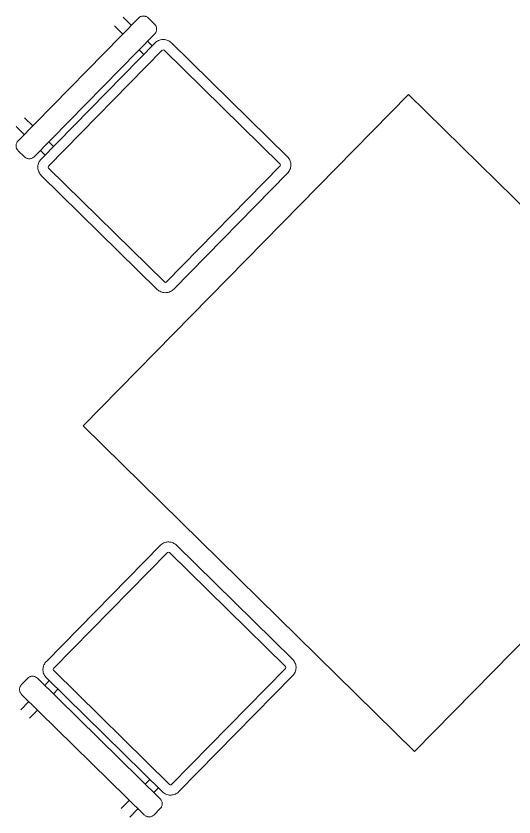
# Model space of a CAD drawing. Header units: millimetres. Extents: x 0 to 11.7, y 0 to 17.
# Drawn here: x 2.152 to 3.224, y 5.267 to 6.991 of the extents above; entities that cross this region are included whole.
import ezdxf

# ---------------------------------------------------------------- set-up
doc = ezdxf.new("R2010")
doc.units = ezdxf.units.MM
doc.layers.add('_mobiliario', color=7, linetype='Continuous', lineweight=5, true_color=0x9e9e9e)

msp = doc.modelspace()

# ---------------------------------------------------------------- linework, layer by layer
at = {"layer": '_mobiliario'}
for p, q in [((2.3823, 6.9888), (2.4001, 6.9713)), ((2.3818, 6.9527), (2.364, 6.9702)), ((2.4349, 6.9372), (2.445, 6.9273)), ((2.2215, 6.6681), (2.4667, 6.9179)), ((2.4267, 6.9087), (2.4166, 6.9186)), ((2.9968, 6.8226), (2.2963, 6.109)), ((3.7104, 6.1221), (2.9968, 6.8226)), ((2.1699, 6.7723), (2.1877, 6.7549)), ((2.1694, 6.7362), (2.1516, 6.7537)), ((2.2224, 6.7208), (2.2325, 6.7109)), ((2.2142, 6.6922), (2.2041, 6.7022)), ((2.4714, 6.4189), (2.2216, 6.664)), ((3.7104, 6.1221), (3.0099, 5.4085)), ((3.0099, 5.4085), (2.2963, 6.109)), ((2.7317, 5.5871), (2.4865, 5.3374)), ((2.4824, 5.3373), (2.2327, 5.5825)), ((2.2133, 5.5506), (2.2233, 5.5608)), ((2.2419, 5.5425), (2.232, 5.5323)), ((2.1618, 5.4981), (2.1792, 5.5159)), ((2.1979, 5.4976), (2.1804, 5.4798)), ((2.4298, 5.3382), (2.4397, 5.3483)), ((2.4584, 5.33), (2.4484, 5.3199)), ((2.3782, 5.2856), (2.3957, 5.3034)), ((2.4143, 5.2851), (2.3969, 5.2673))]:
    msp.add_line(p, q, dxfattribs=at)
for points in [[(2.1561, 6.7227), (2.4154, 6.9869), (2.4165, 6.9879), (2.4176, 6.9887), (2.4187, 6.9895), (2.42, 6.9901), (2.4212, 6.9906), (2.4226, 6.991), (2.4239, 6.9913), (2.4253, 6.9914), (2.4267, 6.9914), (2.4281, 6.9913), (2.4294, 6.9911), (2.4308, 6.9907), (2.4321, 6.9902), (2.4333, 6.9896), (2.4345, 6.9889), (2.4356, 6.9881), (2.4367, 6.9871), (2.45, 6.9741), (2.4509, 6.973), (2.4518, 6.9719), (2.4525, 6.9708), (2.4531, 6.9695), (2.4536, 6.9683), (2.454, 6.9669), (2.4543, 6.9656), (2.4544, 6.9642), (2.4545, 6.9628), (2.4543, 6.9614), (2.4541, 6.9601), (2.4537, 6.9587), (2.4532, 6.9574), (2.4526, 6.9562), (2.4519, 6.955), (2.4511, 6.9539), (2.4502, 6.9528), (2.1908, 6.6886), (2.1898, 6.6877), (2.1887, 6.6868), (2.1875, 6.6861), (2.1863, 6.6855), (2.185, 6.6849), (2.1837, 6.6846), (2.1823, 6.6843), (2.1809, 6.6841), (2.1795, 6.6841), (2.1782, 6.6842), (2.1768, 6.6845), (2.1755, 6.6849), (2.1742, 6.6853), (2.1729, 6.686), (2.1717, 6.6867), (2.1706, 6.6875), (2.1696, 6.6884), (2.1563, 6.7015), (2.1553, 6.7025), (2.1545, 6.7036), (2.1537, 6.7048), (2.1531, 6.706), (2.1526, 6.7073), (2.1522, 6.7086), (2.1519, 6.71), (2.1518, 6.7114), (2.1518, 6.7127), (2.1519, 6.7141), (2.1521, 6.7155), (2.1525, 6.7168), (2.153, 6.7181), (2.1536, 6.7194), (2.1543, 6.7206), (2.1552, 6.7217), (2.1561, 6.7227)], [(2.2058, 6.6836), (2.451, 6.9334), (2.4527, 6.935), (2.4545, 6.9364), (2.4564, 6.9376), (2.4585, 6.9387), (2.4606, 6.9395), (2.4628, 6.9402), (2.4651, 6.9406), (2.4674, 6.9408), (2.4697, 6.9409), (2.472, 6.9407), (2.4743, 6.9403), (2.4765, 6.9397), (2.4787, 6.9388), (2.4808, 6.9378), (2.4827, 6.9366), (2.4846, 6.9353), (2.4863, 6.9337), (2.7361, 6.6885), (2.7377, 6.6869), (2.7391, 6.685), (2.7403, 6.6831), (2.7413, 6.681), (2.7422, 6.6789), (2.7429, 6.6767), (2.7433, 6.6744), (2.7435, 6.6721), (2.7436, 6.6698), (2.7434, 6.6675), (2.743, 6.6652), (2.7424, 6.663), (2.7415, 6.6608), (2.7405, 6.6587), (2.7393, 6.6568), (2.738, 6.6549), (2.7364, 6.6532), (2.4912, 6.4034), (2.4895, 6.4018), (2.4877, 6.4004), (2.4858, 6.3992), (2.4837, 6.3982), (2.4816, 6.3973), (2.4793, 6.3966), (2.4771, 6.3962), (2.4748, 6.396), (2.4725, 6.3959), (2.4702, 6.3961), (2.4679, 6.3965), (2.4657, 6.3972), (2.4635, 6.398), (2.4614, 6.399), (2.4595, 6.4002), (2.4576, 6.4015), (2.4559, 6.4031), (2.2061, 6.6483), (2.2045, 6.65), (2.2031, 6.6518), (2.2019, 6.6537), (2.2008, 6.6558), (2.2, 6.6579), (2.1993, 6.6602), (2.1989, 6.6624), (2.1987, 6.6647), (2.1986, 6.667), (2.1988, 6.6693), (2.1992, 6.6716), (2.1998, 6.6738), (2.2007, 6.676), (2.2017, 6.6781), (2.2029, 6.68), (2.2042, 6.6819), (2.2058, 6.6836)], [(2.467, 5.3216), (2.2172, 5.5667), (2.2156, 5.5684), (2.2142, 5.5703), (2.213, 5.5722), (2.2119, 5.5743), (2.2111, 5.5764), (2.2104, 5.5786), (2.21, 5.5809), (2.2097, 5.5832), (2.2097, 5.5855), (2.2099, 5.5878), (2.2103, 5.5901), (2.2109, 5.5923), (2.2117, 5.5945), (2.2127, 5.5965), (2.2139, 5.5985), (2.2153, 5.6004), (2.2169, 5.6021), (2.462, 5.8519), (2.4637, 5.8534), (2.4656, 5.8548), (2.4675, 5.8561), (2.4696, 5.8571), (2.4717, 5.858), (2.4739, 5.8586), (2.4762, 5.8591), (2.4785, 5.8593), (2.4808, 5.8593), (2.4831, 5.8591), (2.4854, 5.8587), (2.4876, 5.8581), (2.4898, 5.8573), (2.4918, 5.8563), (2.4938, 5.8551), (2.4957, 5.8537), (2.4974, 5.8522), (2.7472, 5.607), (2.7487, 5.6053), (2.7501, 5.6035), (2.7514, 5.6015), (2.7524, 5.5995), (2.7533, 5.5973), (2.7539, 5.5951), (2.7544, 5.5929), (2.7546, 5.5906), (2.7546, 5.5883), (2.7544, 5.5859), (2.754, 5.5837), (2.7534, 5.5814), (2.7526, 5.5793), (2.7516, 5.5772), (2.7504, 5.5752), (2.749, 5.5734), (2.7475, 5.5717), (2.5023, 5.3219), (2.5006, 5.3203), (2.4988, 5.3189), (2.4968, 5.3177), (2.4948, 5.3166), (2.4926, 5.3158), (2.4904, 5.3151), (2.4882, 5.3147), (2.4859, 5.3144), (2.4835, 5.3144), (2.4812, 5.3146), (2.479, 5.315), (2.4767, 5.3156), (2.4746, 5.3164), (2.4725, 5.3174), (2.4705, 5.3186), (2.4687, 5.32), (2.467, 5.3216)], [(2.4279, 5.2719), (2.1636, 5.5312), (2.1627, 5.5322), (2.1619, 5.5333), (2.1611, 5.5345), (2.1605, 5.5357), (2.16, 5.537), (2.1596, 5.5384), (2.1593, 5.5397), (2.1592, 5.5411), (2.1592, 5.5425), (2.1593, 5.5439), (2.1595, 5.5452), (2.1599, 5.5466), (2.1604, 5.5479), (2.161, 5.5491), (2.1617, 5.5503), (2.1625, 5.5514), (2.1634, 5.5524), (2.1765, 5.5657), (2.1775, 5.5667), (2.1786, 5.5675), (2.1798, 5.5683), (2.181, 5.5689), (2.1823, 5.5694), (2.1837, 5.5698), (2.185, 5.5701), (2.1864, 5.5702), (2.1878, 5.5702), (2.1892, 5.5701), (2.1905, 5.5699), (2.1919, 5.5695), (2.1932, 5.569), (2.1944, 5.5684), (2.1956, 5.5677), (2.1967, 5.5669), (2.1977, 5.5659), (2.462, 5.3066), (2.4629, 5.3056), (2.4637, 5.3045), (2.4645, 5.3033), (2.4651, 5.3021), (2.4656, 5.3008), (2.466, 5.2994), (2.4663, 5.2981), (2.4664, 5.2967), (2.4664, 5.2953), (2.4663, 5.2939), (2.4661, 5.2926), (2.4657, 5.2912), (2.4652, 5.2899), (2.4646, 5.2887), (2.4639, 5.2875), (2.4631, 5.2864), (2.4622, 5.2854), (2.4491, 5.272), (2.4481, 5.2711), (2.447, 5.2703), (2.4458, 5.2695), (2.4446, 5.2689), (2.4433, 5.2684), (2.442, 5.268), (2.4406, 5.2677), (2.4392, 5.2676), (2.4378, 5.2676), (2.4364, 5.2677), (2.4351, 5.2679), (2.4337, 5.2683), (2.4325, 5.2688), (2.4312, 5.2694), (2.43, 5.2701), (2.4289, 5.2709), (2.4279, 5.2719)]]:
    msp.add_lwpolyline(points, close=True, dxfattribs=at)
for points in [[(2.4708, 6.918), (2.7206, 6.6728)], [(2.7206, 6.6687), (2.4755, 6.4189)], [(2.2326, 5.5866), (2.4778, 5.8364)], [(2.4819, 5.8364), (2.7317, 5.5912)]]:
    msp.add_lwpolyline(points, dxfattribs=at)
for centre, start, end in [((2.4688, 6.9159), 45.5322, 135.5322), ((2.7186, 6.6707), 315.5322, 45.5322), ((2.2236, 6.6661), 135.5322, 225.5322), ((2.4734, 6.4209), 225.5322, 315.5322), ((2.4799, 5.8344), 45.5322, 135.5322), ((2.2347, 5.5846), 135.5322, 225.5322), ((2.7296, 5.5892), 315.5322, 45.5322), ((2.4845, 5.3394), 225.5322, 315.5322)]:
    msp.add_arc(centre, 0.0029, start, end, dxfattribs=at)

doc.saveas('drawing.dxf')
